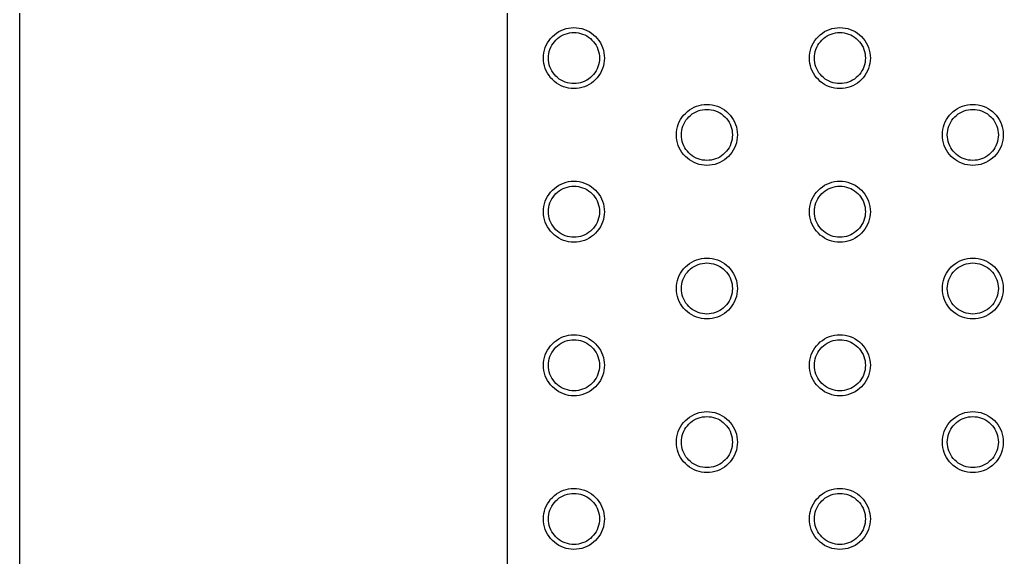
# Model space of a CAD drawing. Header units: millimetres. Extents: x 0 to 689, y -1000001 to 2212.
# Drawn here: x 120 to 376.3, y 685 to 825 of the extents above; entities that cross this region are included whole.
import ezdxf

# ---------------------------------------------------------------- set-up
doc = ezdxf.new("R2010")
doc.units = ezdxf.units.MM
doc.layers.add('DRAWING', color=7, linetype='Continuous')

msp = doc.modelspace()

# ---------------------------------------------------------------- linework, layer by layer
at = {"layer": 'DRAWING', "linetype": 'CONTINUOUS', "true_color": 0x111111}
msp.add_line((120, 320), (120, 2150), dxfattribs=at)
at = {"layer": 'DRAWING', "linetype": 'CONTINUOUS', "true_color": 0x222222}
msp.add_line((247.08, 335), (247.08, 2135), dxfattribs=at)
at = {"layer": 'DRAWING', "linetype": 'CONTINUOUS', "true_color": 0xff1a1a}
for points in [[(272.34, 815), (272.31, 814.31), (272.22, 813.62), (272.07, 812.94), (271.86, 812.28), (271.6, 811.64), (271.28, 811.03), (270.9, 810.45), (270.48, 809.9), (270.01, 809.39), (269.5, 808.92), (268.95, 808.5), (268.37, 808.12), (267.76, 807.8), (267.12, 807.54), (266.46, 807.33), (265.78, 807.18), (265.09, 807.09), (264.4, 807.06), (263.71, 807.09), (263.02, 807.18), (262.34, 807.33), (261.68, 807.54), (261.04, 807.8), (260.43, 808.12), (259.85, 808.5), (259.3, 808.92), (258.79, 809.39), (258.32, 809.9), (257.9, 810.45), (257.52, 811.03), (257.2, 811.64), (256.94, 812.28), (256.73, 812.94), (256.58, 813.62), (256.49, 814.31), (256.46, 815), (256.49, 815.69), (256.58, 816.38), (256.73, 817.06), (256.94, 817.72), (257.2, 818.36), (257.52, 818.97), (257.9, 819.55), (258.32, 820.1), (258.79, 820.61), (259.3, 821.08), (259.85, 821.5), (260.43, 821.88), (261.04, 822.2), (261.68, 822.46), (262.34, 822.67), (263.02, 822.82), (263.71, 822.91), (264.4, 822.94), (265.09, 822.91), (265.78, 822.82), (266.46, 822.67), (267.12, 822.46), (267.76, 822.2), (268.37, 821.88), (268.95, 821.5), (269.5, 821.08), (270.01, 820.61), (270.48, 820.1), (270.9, 819.55), (271.28, 818.97), (271.6, 818.36), (271.86, 817.72), (272.07, 817.06), (272.22, 816.38), (272.31, 815.69), (272.34, 815)], [(341.62, 815), (341.59, 814.31), (341.5, 813.62), (341.35, 812.94), (341.14, 812.28), (340.88, 811.64), (340.56, 811.03), (340.18, 810.45), (339.76, 809.9), (339.29, 809.39), (338.78, 808.92), (338.23, 808.5), (337.65, 808.12), (337.04, 807.8), (336.4, 807.54), (335.74, 807.33), (335.06, 807.18), (334.37, 807.09), (333.68, 807.06), (332.99, 807.09), (332.3, 807.18), (331.62, 807.33), (330.96, 807.54), (330.32, 807.8), (329.71, 808.12), (329.13, 808.5), (328.58, 808.92), (328.07, 809.39), (327.6, 809.9), (327.18, 810.45), (326.8, 811.03), (326.48, 811.64), (326.22, 812.28), (326.01, 812.94), (325.86, 813.62), (325.77, 814.31), (325.74, 815), (325.77, 815.69), (325.86, 816.38), (326.01, 817.06), (326.22, 817.72), (326.48, 818.36), (326.8, 818.97), (327.18, 819.55), (327.6, 820.1), (328.07, 820.61), (328.58, 821.08), (329.13, 821.5), (329.71, 821.88), (330.32, 822.2), (330.96, 822.46), (331.62, 822.67), (332.3, 822.82), (332.99, 822.91), (333.68, 822.94), (334.37, 822.91), (335.06, 822.82), (335.74, 822.67), (336.4, 822.46), (337.04, 822.2), (337.65, 821.88), (338.23, 821.5), (338.78, 821.08), (339.29, 820.61), (339.76, 820.1), (340.18, 819.55), (340.56, 818.97), (340.88, 818.36), (341.14, 817.72), (341.35, 817.06), (341.5, 816.38), (341.59, 815.69), (341.62, 815)], [(306.98, 795), (306.95, 794.31), (306.86, 793.62), (306.71, 792.94), (306.5, 792.28), (306.24, 791.64), (305.92, 791.03), (305.54, 790.45), (305.12, 789.9), (304.65, 789.39), (304.14, 788.92), (303.59, 788.5), (303.01, 788.12), (302.4, 787.8), (301.76, 787.54), (301.1, 787.33), (300.42, 787.18), (299.73, 787.09), (299.04, 787.06), (298.35, 787.09), (297.66, 787.18), (296.98, 787.33), (296.32, 787.54), (295.68, 787.8), (295.07, 788.12), (294.49, 788.5), (293.94, 788.92), (293.43, 789.39), (292.96, 789.9), (292.54, 790.45), (292.16, 791.03), (291.84, 791.64), (291.58, 792.28), (291.37, 792.94), (291.22, 793.62), (291.13, 794.31), (291.1, 795), (291.13, 795.69), (291.22, 796.38), (291.37, 797.06), (291.58, 797.72), (291.84, 798.36), (292.16, 798.97), (292.54, 799.55), (292.96, 800.1), (293.43, 800.61), (293.94, 801.08), (294.49, 801.5), (295.07, 801.88), (295.68, 802.2), (296.32, 802.46), (296.98, 802.67), (297.66, 802.82), (298.35, 802.91), (299.04, 802.94), (299.73, 802.91), (300.42, 802.82), (301.1, 802.67), (301.76, 802.46), (302.4, 802.2), (303.01, 801.88), (303.59, 801.5), (304.14, 801.08), (304.65, 800.61), (305.12, 800.1), (305.54, 799.55), (305.92, 798.97), (306.24, 798.36), (306.5, 797.72), (306.71, 797.06), (306.86, 796.38), (306.95, 795.69), (306.98, 795)], [(376.26, 795), (376.23, 794.31), (376.14, 793.62), (375.99, 792.94), (375.78, 792.28), (375.52, 791.64), (375.2, 791.03), (374.82, 790.45), (374.4, 789.9), (373.93, 789.39), (373.42, 788.92), (372.87, 788.5), (372.29, 788.12), (371.68, 787.8), (371.04, 787.54), (370.38, 787.33), (369.7, 787.18), (369.01, 787.09), (368.32, 787.06), (367.63, 787.09), (366.94, 787.18), (366.26, 787.33), (365.6, 787.54), (364.96, 787.8), (364.35, 788.12), (363.77, 788.5), (363.22, 788.92), (362.71, 789.39), (362.24, 789.9), (361.82, 790.45), (361.44, 791.03), (361.12, 791.64), (360.86, 792.28), (360.65, 792.94), (360.5, 793.62), (360.41, 794.31), (360.38, 795), (360.41, 795.69), (360.5, 796.38), (360.65, 797.06), (360.86, 797.72), (361.12, 798.36), (361.44, 798.97), (361.82, 799.55), (362.24, 800.1), (362.71, 800.61), (363.22, 801.08), (363.77, 801.5), (364.35, 801.88), (364.96, 802.2), (365.6, 802.46), (366.26, 802.67), (366.94, 802.82), (367.63, 802.91), (368.32, 802.94), (369.01, 802.91), (369.7, 802.82), (370.38, 802.67), (371.04, 802.46), (371.68, 802.2), (372.29, 801.88), (372.87, 801.5), (373.42, 801.08), (373.93, 800.61), (374.4, 800.1), (374.82, 799.55), (375.2, 798.97), (375.52, 798.36), (375.78, 797.72), (375.99, 797.06), (376.14, 796.38), (376.23, 795.69), (376.26, 795)], [(272.34, 775), (272.31, 774.31), (272.22, 773.62), (272.07, 772.94), (271.86, 772.28), (271.6, 771.64), (271.28, 771.03), (270.9, 770.45), (270.48, 769.9), (270.01, 769.39), (269.5, 768.92), (268.95, 768.5), (268.37, 768.12), (267.76, 767.8), (267.12, 767.54), (266.46, 767.33), (265.78, 767.18), (265.09, 767.09), (264.4, 767.06), (263.71, 767.09), (263.02, 767.18), (262.34, 767.33), (261.68, 767.54), (261.04, 767.8), (260.43, 768.12), (259.85, 768.5), (259.3, 768.92), (258.79, 769.39), (258.32, 769.9), (257.9, 770.45), (257.52, 771.03), (257.2, 771.64), (256.94, 772.28), (256.73, 772.94), (256.58, 773.62), (256.49, 774.31), (256.46, 775), (256.49, 775.69), (256.58, 776.38), (256.73, 777.06), (256.94, 777.72), (257.2, 778.36), (257.52, 778.97), (257.9, 779.55), (258.32, 780.1), (258.79, 780.61), (259.3, 781.08), (259.85, 781.5), (260.43, 781.88), (261.04, 782.2), (261.68, 782.46), (262.34, 782.67), (263.02, 782.82), (263.71, 782.91), (264.4, 782.94), (265.09, 782.91), (265.78, 782.82), (266.46, 782.67), (267.12, 782.46), (267.76, 782.2), (268.37, 781.88), (268.95, 781.5), (269.5, 781.08), (270.01, 780.61), (270.48, 780.1), (270.9, 779.55), (271.28, 778.97), (271.6, 778.36), (271.86, 777.72), (272.07, 777.06), (272.22, 776.38), (272.31, 775.69), (272.34, 775)], [(341.62, 775), (341.59, 774.31), (341.5, 773.62), (341.35, 772.94), (341.14, 772.28), (340.88, 771.64), (340.56, 771.03), (340.18, 770.45), (339.76, 769.9), (339.29, 769.39), (338.78, 768.92), (338.23, 768.5), (337.65, 768.12), (337.04, 767.8), (336.4, 767.54), (335.74, 767.33), (335.06, 767.18), (334.37, 767.09), (333.68, 767.06), (332.99, 767.09), (332.3, 767.18), (331.62, 767.33), (330.96, 767.54), (330.32, 767.8), (329.71, 768.12), (329.13, 768.5), (328.58, 768.92), (328.07, 769.39), (327.6, 769.9), (327.18, 770.45), (326.8, 771.03), (326.48, 771.64), (326.22, 772.28), (326.01, 772.94), (325.86, 773.62), (325.77, 774.31), (325.74, 775), (325.77, 775.69), (325.86, 776.38), (326.01, 777.06), (326.22, 777.72), (326.48, 778.36), (326.8, 778.97), (327.18, 779.55), (327.6, 780.1), (328.07, 780.61), (328.58, 781.08), (329.13, 781.5), (329.71, 781.88), (330.32, 782.2), (330.96, 782.46), (331.62, 782.67), (332.3, 782.82), (332.99, 782.91), (333.68, 782.94), (334.37, 782.91), (335.06, 782.82), (335.74, 782.67), (336.4, 782.46), (337.04, 782.2), (337.65, 781.88), (338.23, 781.5), (338.78, 781.08), (339.29, 780.61), (339.76, 780.1), (340.18, 779.55), (340.56, 778.97), (340.88, 778.36), (341.14, 777.72), (341.35, 777.06), (341.5, 776.38), (341.59, 775.69), (341.62, 775)], [(306.98, 755), (306.95, 754.31), (306.86, 753.62), (306.71, 752.94), (306.5, 752.28), (306.24, 751.64), (305.92, 751.03), (305.54, 750.45), (305.12, 749.9), (304.65, 749.39), (304.14, 748.92), (303.59, 748.5), (303.01, 748.12), (302.4, 747.8), (301.76, 747.54), (301.1, 747.33), (300.42, 747.18), (299.73, 747.09), (299.04, 747.06), (298.35, 747.09), (297.66, 747.18), (296.98, 747.33), (296.32, 747.54), (295.68, 747.8), (295.07, 748.12), (294.49, 748.5), (293.94, 748.92), (293.43, 749.39), (292.96, 749.9), (292.54, 750.45), (292.16, 751.03), (291.84, 751.64), (291.58, 752.28), (291.37, 752.94), (291.22, 753.62), (291.13, 754.31), (291.1, 755), (291.13, 755.69), (291.22, 756.38), (291.37, 757.06), (291.58, 757.72), (291.84, 758.36), (292.16, 758.97), (292.54, 759.55), (292.96, 760.1), (293.43, 760.61), (293.94, 761.08), (294.49, 761.5), (295.07, 761.88), (295.68, 762.2), (296.32, 762.46), (296.98, 762.67), (297.66, 762.82), (298.35, 762.91), (299.04, 762.94), (299.73, 762.91), (300.42, 762.82), (301.1, 762.67), (301.76, 762.46), (302.4, 762.2), (303.01, 761.88), (303.59, 761.5), (304.14, 761.08), (304.65, 760.61), (305.12, 760.1), (305.54, 759.55), (305.92, 758.97), (306.24, 758.36), (306.5, 757.72), (306.71, 757.06), (306.86, 756.38), (306.95, 755.69), (306.98, 755)], [(376.26, 755), (376.23, 754.31), (376.14, 753.62), (375.99, 752.94), (375.78, 752.28), (375.52, 751.64), (375.2, 751.03), (374.82, 750.45), (374.4, 749.9), (373.93, 749.39), (373.42, 748.92), (372.87, 748.5), (372.29, 748.12), (371.68, 747.8), (371.04, 747.54), (370.38, 747.33), (369.7, 747.18), (369.01, 747.09), (368.32, 747.06), (367.63, 747.09), (366.94, 747.18), (366.26, 747.33), (365.6, 747.54), (364.96, 747.8), (364.35, 748.12), (363.77, 748.5), (363.22, 748.92), (362.71, 749.39), (362.24, 749.9), (361.82, 750.45), (361.44, 751.03), (361.12, 751.64), (360.86, 752.28), (360.65, 752.94), (360.5, 753.62), (360.41, 754.31), (360.38, 755), (360.41, 755.69), (360.5, 756.38), (360.65, 757.06), (360.86, 757.72), (361.12, 758.36), (361.44, 758.97), (361.82, 759.55), (362.24, 760.1), (362.71, 760.61), (363.22, 761.08), (363.77, 761.5), (364.35, 761.88), (364.96, 762.2), (365.6, 762.46), (366.26, 762.67), (366.94, 762.82), (367.63, 762.91), (368.32, 762.94), (369.01, 762.91), (369.7, 762.82), (370.38, 762.67), (371.04, 762.46), (371.68, 762.2), (372.29, 761.88), (372.87, 761.5), (373.42, 761.08), (373.93, 760.61), (374.4, 760.1), (374.82, 759.55), (375.2, 758.97), (375.52, 758.36), (375.78, 757.72), (375.99, 757.06), (376.14, 756.38), (376.23, 755.69), (376.26, 755)], [(272.34, 735), (272.31, 734.31), (272.22, 733.62), (272.07, 732.94), (271.86, 732.28), (271.6, 731.64), (271.28, 731.03), (270.9, 730.45), (270.48, 729.9), (270.01, 729.39), (269.5, 728.92), (268.95, 728.5), (268.37, 728.12), (267.76, 727.8), (267.12, 727.54), (266.46, 727.33), (265.78, 727.18), (265.09, 727.09), (264.4, 727.06), (263.71, 727.09), (263.02, 727.18), (262.34, 727.33), (261.68, 727.54), (261.04, 727.8), (260.43, 728.12), (259.85, 728.5), (259.3, 728.92), (258.79, 729.39), (258.32, 729.9), (257.9, 730.45), (257.52, 731.03), (257.2, 731.64), (256.94, 732.28), (256.73, 732.94), (256.58, 733.62), (256.49, 734.31), (256.46, 735), (256.49, 735.69), (256.58, 736.38), (256.73, 737.06), (256.94, 737.72), (257.2, 738.36), (257.52, 738.97), (257.9, 739.55), (258.32, 740.1), (258.79, 740.61), (259.3, 741.08), (259.85, 741.5), (260.43, 741.88), (261.04, 742.2), (261.68, 742.46), (262.34, 742.67), (263.02, 742.82), (263.71, 742.91), (264.4, 742.94), (265.09, 742.91), (265.78, 742.82), (266.46, 742.67), (267.12, 742.46), (267.76, 742.2), (268.37, 741.88), (268.95, 741.5), (269.5, 741.08), (270.01, 740.61), (270.48, 740.1), (270.9, 739.55), (271.28, 738.97), (271.6, 738.36), (271.86, 737.72), (272.07, 737.06), (272.22, 736.38), (272.31, 735.69), (272.34, 735)], [(341.62, 735), (341.59, 734.31), (341.5, 733.62), (341.35, 732.94), (341.14, 732.28), (340.88, 731.64), (340.56, 731.03), (340.18, 730.45), (339.76, 729.9), (339.29, 729.39), (338.78, 728.92), (338.23, 728.5), (337.65, 728.12), (337.04, 727.8), (336.4, 727.54), (335.74, 727.33), (335.06, 727.18), (334.37, 727.09), (333.68, 727.06), (332.99, 727.09), (332.3, 727.18), (331.62, 727.33), (330.96, 727.54), (330.32, 727.8), (329.71, 728.12), (329.13, 728.5), (328.58, 728.92), (328.07, 729.39), (327.6, 729.9), (327.18, 730.45), (326.8, 731.03), (326.48, 731.64), (326.22, 732.28), (326.01, 732.94), (325.86, 733.62), (325.77, 734.31), (325.74, 735), (325.77, 735.69), (325.86, 736.38), (326.01, 737.06), (326.22, 737.72), (326.48, 738.36), (326.8, 738.97), (327.18, 739.55), (327.6, 740.1), (328.07, 740.61), (328.58, 741.08), (329.13, 741.5), (329.71, 741.88), (330.32, 742.2), (330.96, 742.46), (331.62, 742.67), (332.3, 742.82), (332.99, 742.91), (333.68, 742.94), (334.37, 742.91), (335.06, 742.82), (335.74, 742.67), (336.4, 742.46), (337.04, 742.2), (337.65, 741.88), (338.23, 741.5), (338.78, 741.08), (339.29, 740.61), (339.76, 740.1), (340.18, 739.55), (340.56, 738.97), (340.88, 738.36), (341.14, 737.72), (341.35, 737.06), (341.5, 736.38), (341.59, 735.69), (341.62, 735)], [(306.98, 715), (306.95, 714.31), (306.86, 713.62), (306.71, 712.94), (306.5, 712.28), (306.24, 711.64), (305.92, 711.03), (305.54, 710.45), (305.12, 709.9), (304.65, 709.39), (304.14, 708.92), (303.59, 708.5), (303.01, 708.12), (302.4, 707.8), (301.76, 707.54), (301.1, 707.33), (300.42, 707.18), (299.73, 707.09), (299.04, 707.06), (298.35, 707.09), (297.66, 707.18), (296.98, 707.33), (296.32, 707.54), (295.68, 707.8), (295.07, 708.12), (294.49, 708.5), (293.94, 708.92), (293.43, 709.39), (292.96, 709.9), (292.54, 710.45), (292.16, 711.03), (291.84, 711.64), (291.58, 712.28), (291.37, 712.94), (291.22, 713.62), (291.13, 714.31), (291.1, 715), (291.13, 715.69), (291.22, 716.38), (291.37, 717.06), (291.58, 717.72), (291.84, 718.36), (292.16, 718.97), (292.54, 719.55), (292.96, 720.1), (293.43, 720.61), (293.94, 721.08), (294.49, 721.5), (295.07, 721.88), (295.68, 722.2), (296.32, 722.46), (296.98, 722.67), (297.66, 722.82), (298.35, 722.91), (299.04, 722.94), (299.73, 722.91), (300.42, 722.82), (301.1, 722.67), (301.76, 722.46), (302.4, 722.2), (303.01, 721.88), (303.59, 721.5), (304.14, 721.08), (304.65, 720.61), (305.12, 720.1), (305.54, 719.55), (305.92, 718.97), (306.24, 718.36), (306.5, 717.72), (306.71, 717.06), (306.86, 716.38), (306.95, 715.69), (306.98, 715)], [(376.26, 715), (376.23, 714.31), (376.14, 713.62), (375.99, 712.94), (375.78, 712.28), (375.52, 711.64), (375.2, 711.03), (374.82, 710.45), (374.4, 709.9), (373.93, 709.39), (373.42, 708.92), (372.87, 708.5), (372.29, 708.12), (371.68, 707.8), (371.04, 707.54), (370.38, 707.33), (369.7, 707.18), (369.01, 707.09), (368.32, 707.06), (367.63, 707.09), (366.94, 707.18), (366.26, 707.33), (365.6, 707.54), (364.96, 707.8), (364.35, 708.12), (363.77, 708.5), (363.22, 708.92), (362.71, 709.39), (362.24, 709.9), (361.82, 710.45), (361.44, 711.03), (361.12, 711.64), (360.86, 712.28), (360.65, 712.94), (360.5, 713.62), (360.41, 714.31), (360.38, 715), (360.41, 715.69), (360.5, 716.38), (360.65, 717.06), (360.86, 717.72), (361.12, 718.36), (361.44, 718.97), (361.82, 719.55), (362.24, 720.1), (362.71, 720.61), (363.22, 721.08), (363.77, 721.5), (364.35, 721.88), (364.96, 722.2), (365.6, 722.46), (366.26, 722.67), (366.94, 722.82), (367.63, 722.91), (368.32, 722.94), (369.01, 722.91), (369.7, 722.82), (370.38, 722.67), (371.04, 722.46), (371.68, 722.2), (372.29, 721.88), (372.87, 721.5), (373.42, 721.08), (373.93, 720.61), (374.4, 720.1), (374.82, 719.55), (375.2, 718.97), (375.52, 718.36), (375.78, 717.72), (375.99, 717.06), (376.14, 716.38), (376.23, 715.69), (376.26, 715)], [(272.34, 695), (272.31, 694.31), (272.22, 693.62), (272.07, 692.94), (271.86, 692.28), (271.6, 691.64), (271.28, 691.03), (270.9, 690.45), (270.48, 689.9), (270.01, 689.39), (269.5, 688.92), (268.95, 688.5), (268.37, 688.12), (267.76, 687.8), (267.12, 687.54), (266.46, 687.33), (265.78, 687.18), (265.09, 687.09), (264.4, 687.06), (263.71, 687.09), (263.02, 687.18), (262.34, 687.33), (261.68, 687.54), (261.04, 687.8), (260.43, 688.12), (259.85, 688.5), (259.3, 688.92), (258.79, 689.39), (258.32, 689.9), (257.9, 690.45), (257.52, 691.03), (257.2, 691.64), (256.94, 692.28), (256.73, 692.94), (256.58, 693.62), (256.49, 694.31), (256.46, 695), (256.49, 695.69), (256.58, 696.38), (256.73, 697.06), (256.94, 697.72), (257.2, 698.36), (257.52, 698.97), (257.9, 699.55), (258.32, 700.1), (258.79, 700.61), (259.3, 701.08), (259.85, 701.5), (260.43, 701.88), (261.04, 702.2), (261.68, 702.46), (262.34, 702.67), (263.02, 702.82), (263.71, 702.91), (264.4, 702.94), (265.09, 702.91), (265.78, 702.82), (266.46, 702.67), (267.12, 702.46), (267.76, 702.2), (268.37, 701.88), (268.95, 701.5), (269.5, 701.08), (270.01, 700.61), (270.48, 700.1), (270.9, 699.55), (271.28, 698.97), (271.6, 698.36), (271.86, 697.72), (272.07, 697.06), (272.22, 696.38), (272.31, 695.69), (272.34, 695)], [(341.62, 695), (341.59, 694.31), (341.5, 693.62), (341.35, 692.94), (341.14, 692.28), (340.88, 691.64), (340.56, 691.03), (340.18, 690.45), (339.76, 689.9), (339.29, 689.39), (338.78, 688.92), (338.23, 688.5), (337.65, 688.12), (337.04, 687.8), (336.4, 687.54), (335.74, 687.33), (335.06, 687.18), (334.37, 687.09), (333.68, 687.06), (332.99, 687.09), (332.3, 687.18), (331.62, 687.33), (330.96, 687.54), (330.32, 687.8), (329.71, 688.12), (329.13, 688.5), (328.58, 688.92), (328.07, 689.39), (327.6, 689.9), (327.18, 690.45), (326.8, 691.03), (326.48, 691.64), (326.22, 692.28), (326.01, 692.94), (325.86, 693.62), (325.77, 694.31), (325.74, 695), (325.77, 695.69), (325.86, 696.38), (326.01, 697.06), (326.22, 697.72), (326.48, 698.36), (326.8, 698.97), (327.18, 699.55), (327.6, 700.1), (328.07, 700.61), (328.58, 701.08), (329.13, 701.5), (329.71, 701.88), (330.32, 702.2), (330.96, 702.46), (331.62, 702.67), (332.3, 702.82), (332.99, 702.91), (333.68, 702.94), (334.37, 702.91), (335.06, 702.82), (335.74, 702.67), (336.4, 702.46), (337.04, 702.2), (337.65, 701.88), (338.23, 701.5), (338.78, 701.08), (339.29, 700.61), (339.76, 700.1), (340.18, 699.55), (340.56, 698.97), (340.88, 698.36), (341.14, 697.72), (341.35, 697.06), (341.5, 696.38), (341.59, 695.69), (341.62, 695)]]:
    msp.add_lwpolyline(points, close=True, dxfattribs=at)
at = {"layer": 'DRAWING', "linetype": 'CONTINUOUS', "true_color": 0x111111}
for points in [[(271.05, 815), (271.02, 814.42), (270.95, 813.85), (270.82, 813.28), (270.65, 812.73), (270.43, 812.19), (270.16, 811.67), (269.85, 811.19), (269.49, 810.73), (269.1, 810.3), (268.67, 809.91), (268.21, 809.55), (267.72, 809.24), (267.21, 808.97), (266.67, 808.75), (266.12, 808.58), (265.55, 808.45), (264.98, 808.38), (264.4, 808.35), (263.82, 808.38), (263.25, 808.45), (262.68, 808.58), (262.13, 808.75), (261.59, 808.97), (261.07, 809.24), (260.59, 809.55), (260.13, 809.91), (259.7, 810.3), (259.31, 810.73), (258.95, 811.19), (258.64, 811.67), (258.37, 812.19), (258.15, 812.73), (257.98, 813.28), (257.85, 813.85), (257.78, 814.42), (257.75, 815), (257.78, 815.58), (257.85, 816.15), (257.98, 816.72), (258.15, 817.27), (258.37, 817.81), (258.64, 818.33), (258.95, 818.81), (259.31, 819.27), (259.7, 819.7), (260.13, 820.09), (260.59, 820.45), (261.07, 820.76), (261.59, 821.03), (262.13, 821.25), (262.68, 821.42), (263.25, 821.55), (263.82, 821.62), (264.4, 821.65), (264.98, 821.62), (265.55, 821.55), (266.12, 821.42), (266.67, 821.25), (267.21, 821.03), (267.72, 820.76), (268.21, 820.45), (268.67, 820.09), (269.1, 819.7), (269.49, 819.27), (269.85, 818.81), (270.16, 818.33), (270.43, 817.81), (270.65, 817.27), (270.82, 816.72), (270.95, 816.15), (271.02, 815.58), (271.05, 815)], [(340.33, 815), (340.3, 814.42), (340.23, 813.85), (340.1, 813.28), (339.93, 812.73), (339.71, 812.19), (339.44, 811.67), (339.13, 811.19), (338.77, 810.73), (338.38, 810.3), (337.95, 809.91), (337.49, 809.55), (337, 809.24), (336.49, 808.97), (335.95, 808.75), (335.4, 808.58), (334.83, 808.45), (334.26, 808.38), (333.68, 808.35), (333.1, 808.38), (332.53, 808.45), (331.96, 808.58), (331.41, 808.75), (330.87, 808.97), (330.36, 809.24), (329.87, 809.55), (329.41, 809.91), (328.98, 810.3), (328.59, 810.73), (328.23, 811.19), (327.92, 811.67), (327.65, 812.19), (327.43, 812.73), (327.26, 813.28), (327.13, 813.85), (327.06, 814.42), (327.03, 815), (327.06, 815.58), (327.13, 816.15), (327.26, 816.72), (327.43, 817.27), (327.65, 817.81), (327.92, 818.33), (328.23, 818.81), (328.59, 819.27), (328.98, 819.7), (329.41, 820.09), (329.87, 820.45), (330.36, 820.76), (330.87, 821.03), (331.41, 821.25), (331.96, 821.42), (332.53, 821.55), (333.1, 821.62), (333.68, 821.65), (334.26, 821.62), (334.83, 821.55), (335.4, 821.42), (335.95, 821.25), (336.49, 821.03), (337, 820.76), (337.49, 820.45), (337.95, 820.09), (338.38, 819.7), (338.77, 819.27), (339.13, 818.81), (339.44, 818.33), (339.71, 817.81), (339.93, 817.27), (340.1, 816.72), (340.23, 816.15), (340.3, 815.58), (340.33, 815)], [(305.69, 795), (305.66, 794.42), (305.59, 793.85), (305.46, 793.28), (305.29, 792.73), (305.07, 792.19), (304.8, 791.67), (304.49, 791.19), (304.13, 790.73), (303.74, 790.3), (303.31, 789.91), (302.85, 789.55), (302.37, 789.24), (301.85, 788.97), (301.31, 788.75), (300.76, 788.58), (300.19, 788.45), (299.62, 788.38), (299.04, 788.35), (298.46, 788.38), (297.89, 788.45), (297.32, 788.58), (296.77, 788.75), (296.23, 788.97), (295.72, 789.24), (295.23, 789.55), (294.77, 789.91), (294.34, 790.3), (293.95, 790.73), (293.59, 791.19), (293.28, 791.67), (293.01, 792.19), (292.79, 792.73), (292.62, 793.28), (292.49, 793.85), (292.42, 794.42), (292.39, 795), (292.42, 795.58), (292.49, 796.15), (292.62, 796.72), (292.79, 797.27), (293.01, 797.81), (293.28, 798.33), (293.59, 798.81), (293.95, 799.27), (294.34, 799.7), (294.77, 800.09), (295.23, 800.45), (295.72, 800.76), (296.23, 801.03), (296.77, 801.25), (297.32, 801.42), (297.89, 801.55), (298.46, 801.62), (299.04, 801.65), (299.62, 801.62), (300.19, 801.55), (300.76, 801.42), (301.31, 801.25), (301.85, 801.03), (302.37, 800.76), (302.85, 800.45), (303.31, 800.09), (303.74, 799.7), (304.13, 799.27), (304.49, 798.81), (304.8, 798.33), (305.07, 797.81), (305.29, 797.27), (305.46, 796.72), (305.59, 796.15), (305.66, 795.58), (305.69, 795)], [(374.97, 795), (374.94, 794.42), (374.87, 793.85), (374.74, 793.28), (374.57, 792.73), (374.35, 792.19), (374.08, 791.67), (373.77, 791.19), (373.41, 790.73), (373.02, 790.3), (372.59, 789.91), (372.13, 789.55), (371.64, 789.24), (371.13, 788.97), (370.59, 788.75), (370.04, 788.58), (369.47, 788.45), (368.9, 788.38), (368.32, 788.35), (367.74, 788.38), (367.17, 788.45), (366.6, 788.58), (366.05, 788.75), (365.51, 788.97), (365, 789.24), (364.51, 789.55), (364.05, 789.91), (363.62, 790.3), (363.23, 790.73), (362.87, 791.19), (362.56, 791.67), (362.29, 792.19), (362.07, 792.73), (361.9, 793.28), (361.77, 793.85), (361.7, 794.42), (361.67, 795), (361.7, 795.58), (361.77, 796.15), (361.9, 796.72), (362.07, 797.27), (362.29, 797.81), (362.56, 798.33), (362.87, 798.81), (363.23, 799.27), (363.62, 799.7), (364.05, 800.09), (364.51, 800.45), (365, 800.76), (365.51, 801.03), (366.05, 801.25), (366.6, 801.42), (367.17, 801.55), (367.74, 801.62), (368.32, 801.65), (368.9, 801.62), (369.47, 801.55), (370.04, 801.42), (370.59, 801.25), (371.13, 801.03), (371.64, 800.76), (372.13, 800.45), (372.59, 800.09), (373.02, 799.7), (373.41, 799.27), (373.77, 798.81), (374.08, 798.33), (374.35, 797.81), (374.57, 797.27), (374.74, 796.72), (374.87, 796.15), (374.94, 795.58), (374.97, 795)], [(271.05, 775), (271.02, 774.42), (270.95, 773.85), (270.82, 773.28), (270.65, 772.73), (270.43, 772.19), (270.16, 771.67), (269.85, 771.19), (269.49, 770.73), (269.1, 770.3), (268.67, 769.91), (268.21, 769.55), (267.72, 769.24), (267.21, 768.97), (266.67, 768.75), (266.12, 768.58), (265.55, 768.45), (264.98, 768.38), (264.4, 768.35), (263.82, 768.38), (263.25, 768.45), (262.68, 768.58), (262.13, 768.75), (261.59, 768.97), (261.07, 769.24), (260.59, 769.55), (260.13, 769.91), (259.7, 770.3), (259.31, 770.73), (258.95, 771.19), (258.64, 771.67), (258.37, 772.19), (258.15, 772.73), (257.98, 773.28), (257.85, 773.85), (257.78, 774.42), (257.75, 775), (257.78, 775.58), (257.85, 776.15), (257.98, 776.72), (258.15, 777.27), (258.37, 777.81), (258.64, 778.33), (258.95, 778.81), (259.31, 779.27), (259.7, 779.7), (260.13, 780.09), (260.59, 780.45), (261.07, 780.76), (261.59, 781.03), (262.13, 781.25), (262.68, 781.42), (263.25, 781.55), (263.82, 781.62), (264.4, 781.65), (264.98, 781.62), (265.55, 781.55), (266.12, 781.42), (266.67, 781.25), (267.21, 781.03), (267.72, 780.76), (268.21, 780.45), (268.67, 780.09), (269.1, 779.7), (269.49, 779.27), (269.85, 778.81), (270.16, 778.33), (270.43, 777.81), (270.65, 777.27), (270.82, 776.72), (270.95, 776.15), (271.02, 775.58), (271.05, 775)], [(340.33, 775), (340.3, 774.42), (340.23, 773.85), (340.1, 773.28), (339.93, 772.73), (339.71, 772.19), (339.44, 771.67), (339.13, 771.19), (338.77, 770.73), (338.38, 770.3), (337.95, 769.91), (337.49, 769.55), (337, 769.24), (336.49, 768.97), (335.95, 768.75), (335.4, 768.58), (334.83, 768.45), (334.26, 768.38), (333.68, 768.35), (333.1, 768.38), (332.53, 768.45), (331.96, 768.58), (331.41, 768.75), (330.87, 768.97), (330.36, 769.24), (329.87, 769.55), (329.41, 769.91), (328.98, 770.3), (328.59, 770.73), (328.23, 771.19), (327.92, 771.67), (327.65, 772.19), (327.43, 772.73), (327.26, 773.28), (327.13, 773.85), (327.06, 774.42), (327.03, 775), (327.06, 775.58), (327.13, 776.15), (327.26, 776.72), (327.43, 777.27), (327.65, 777.81), (327.92, 778.33), (328.23, 778.81), (328.59, 779.27), (328.98, 779.7), (329.41, 780.09), (329.87, 780.45), (330.36, 780.76), (330.87, 781.03), (331.41, 781.25), (331.96, 781.42), (332.53, 781.55), (333.1, 781.62), (333.68, 781.65), (334.26, 781.62), (334.83, 781.55), (335.4, 781.42), (335.95, 781.25), (336.49, 781.03), (337, 780.76), (337.49, 780.45), (337.95, 780.09), (338.38, 779.7), (338.77, 779.27), (339.13, 778.81), (339.44, 778.33), (339.71, 777.81), (339.93, 777.27), (340.1, 776.72), (340.23, 776.15), (340.3, 775.58), (340.33, 775)], [(305.69, 755), (305.66, 754.42), (305.59, 753.85), (305.46, 753.28), (305.29, 752.73), (305.07, 752.19), (304.8, 751.67), (304.49, 751.19), (304.13, 750.73), (303.74, 750.3), (303.31, 749.91), (302.85, 749.55), (302.37, 749.24), (301.85, 748.97), (301.31, 748.75), (300.76, 748.58), (300.19, 748.45), (299.62, 748.38), (299.04, 748.35), (298.46, 748.38), (297.89, 748.45), (297.32, 748.58), (296.77, 748.75), (296.23, 748.97), (295.72, 749.24), (295.23, 749.55), (294.77, 749.91), (294.34, 750.3), (293.95, 750.73), (293.59, 751.19), (293.28, 751.67), (293.01, 752.19), (292.79, 752.73), (292.62, 753.28), (292.49, 753.85), (292.42, 754.42), (292.39, 755), (292.42, 755.58), (292.49, 756.15), (292.62, 756.72), (292.79, 757.27), (293.01, 757.81), (293.28, 758.33), (293.59, 758.81), (293.95, 759.27), (294.34, 759.7), (294.77, 760.09), (295.23, 760.45), (295.72, 760.76), (296.23, 761.03), (296.77, 761.25), (297.32, 761.42), (297.89, 761.55), (298.46, 761.62), (299.04, 761.65), (299.62, 761.62), (300.19, 761.55), (300.76, 761.42), (301.31, 761.25), (301.85, 761.03), (302.37, 760.76), (302.85, 760.45), (303.31, 760.09), (303.74, 759.7), (304.13, 759.27), (304.49, 758.81), (304.8, 758.33), (305.07, 757.81), (305.29, 757.27), (305.46, 756.72), (305.59, 756.15), (305.66, 755.58), (305.69, 755)], [(374.97, 755), (374.94, 754.42), (374.87, 753.85), (374.74, 753.28), (374.57, 752.73), (374.35, 752.19), (374.08, 751.67), (373.77, 751.19), (373.41, 750.73), (373.02, 750.3), (372.59, 749.91), (372.13, 749.55), (371.64, 749.24), (371.13, 748.97), (370.59, 748.75), (370.04, 748.58), (369.47, 748.45), (368.9, 748.38), (368.32, 748.35), (367.74, 748.38), (367.17, 748.45), (366.6, 748.58), (366.05, 748.75), (365.51, 748.97), (365, 749.24), (364.51, 749.55), (364.05, 749.91), (363.62, 750.3), (363.23, 750.73), (362.87, 751.19), (362.56, 751.67), (362.29, 752.19), (362.07, 752.73), (361.9, 753.28), (361.77, 753.85), (361.7, 754.42), (361.67, 755), (361.7, 755.58), (361.77, 756.15), (361.9, 756.72), (362.07, 757.27), (362.29, 757.81), (362.56, 758.33), (362.87, 758.81), (363.23, 759.27), (363.62, 759.7), (364.05, 760.09), (364.51, 760.45), (365, 760.76), (365.51, 761.03), (366.05, 761.25), (366.6, 761.42), (367.17, 761.55), (367.74, 761.62), (368.32, 761.65), (368.9, 761.62), (369.47, 761.55), (370.04, 761.42), (370.59, 761.25), (371.13, 761.03), (371.64, 760.76), (372.13, 760.45), (372.59, 760.09), (373.02, 759.7), (373.41, 759.27), (373.77, 758.81), (374.08, 758.33), (374.35, 757.81), (374.57, 757.27), (374.74, 756.72), (374.87, 756.15), (374.94, 755.58), (374.97, 755)], [(271.05, 735), (271.02, 734.42), (270.95, 733.85), (270.82, 733.28), (270.65, 732.73), (270.43, 732.19), (270.16, 731.67), (269.85, 731.19), (269.49, 730.73), (269.1, 730.3), (268.67, 729.91), (268.21, 729.55), (267.72, 729.24), (267.21, 728.97), (266.67, 728.75), (266.12, 728.58), (265.55, 728.45), (264.98, 728.38), (264.4, 728.35), (263.82, 728.38), (263.25, 728.45), (262.68, 728.58), (262.13, 728.75), (261.59, 728.97), (261.07, 729.24), (260.59, 729.55), (260.13, 729.91), (259.7, 730.3), (259.31, 730.73), (258.95, 731.19), (258.64, 731.67), (258.37, 732.19), (258.15, 732.73), (257.98, 733.28), (257.85, 733.85), (257.78, 734.42), (257.75, 735), (257.78, 735.58), (257.85, 736.15), (257.98, 736.72), (258.15, 737.27), (258.37, 737.81), (258.64, 738.33), (258.95, 738.81), (259.31, 739.27), (259.7, 739.7), (260.13, 740.09), (260.59, 740.45), (261.07, 740.76), (261.59, 741.03), (262.13, 741.25), (262.68, 741.42), (263.25, 741.55), (263.82, 741.62), (264.4, 741.65), (264.98, 741.62), (265.55, 741.55), (266.12, 741.42), (266.67, 741.25), (267.21, 741.03), (267.72, 740.76), (268.21, 740.45), (268.67, 740.09), (269.1, 739.7), (269.49, 739.27), (269.85, 738.81), (270.16, 738.33), (270.43, 737.81), (270.65, 737.27), (270.82, 736.72), (270.95, 736.15), (271.02, 735.58), (271.05, 735)], [(340.33, 735), (340.3, 734.42), (340.23, 733.85), (340.1, 733.28), (339.93, 732.73), (339.71, 732.19), (339.44, 731.67), (339.13, 731.19), (338.77, 730.73), (338.38, 730.3), (337.95, 729.91), (337.49, 729.55), (337, 729.24), (336.49, 728.97), (335.95, 728.75), (335.4, 728.58), (334.83, 728.45), (334.26, 728.38), (333.68, 728.35), (333.1, 728.38), (332.53, 728.45), (331.96, 728.58), (331.41, 728.75), (330.87, 728.97), (330.36, 729.24), (329.87, 729.55), (329.41, 729.91), (328.98, 730.3), (328.59, 730.73), (328.23, 731.19), (327.92, 731.67), (327.65, 732.19), (327.43, 732.73), (327.26, 733.28), (327.13, 733.85), (327.06, 734.42), (327.03, 735), (327.06, 735.58), (327.13, 736.15), (327.26, 736.72), (327.43, 737.27), (327.65, 737.81), (327.92, 738.33), (328.23, 738.81), (328.59, 739.27), (328.98, 739.7), (329.41, 740.09), (329.87, 740.45), (330.36, 740.76), (330.87, 741.03), (331.41, 741.25), (331.96, 741.42), (332.53, 741.55), (333.1, 741.62), (333.68, 741.65), (334.26, 741.62), (334.83, 741.55), (335.4, 741.42), (335.95, 741.25), (336.49, 741.03), (337, 740.76), (337.49, 740.45), (337.95, 740.09), (338.38, 739.7), (338.77, 739.27), (339.13, 738.81), (339.44, 738.33), (339.71, 737.81), (339.93, 737.27), (340.1, 736.72), (340.23, 736.15), (340.3, 735.58), (340.33, 735)], [(305.69, 715), (305.66, 714.42), (305.59, 713.85), (305.46, 713.28), (305.29, 712.73), (305.07, 712.19), (304.8, 711.67), (304.49, 711.19), (304.13, 710.73), (303.74, 710.3), (303.31, 709.91), (302.85, 709.55), (302.37, 709.24), (301.85, 708.97), (301.31, 708.75), (300.76, 708.58), (300.19, 708.45), (299.62, 708.38), (299.04, 708.35), (298.46, 708.38), (297.89, 708.45), (297.32, 708.58), (296.77, 708.75), (296.23, 708.97), (295.72, 709.24), (295.23, 709.55), (294.77, 709.91), (294.34, 710.3), (293.95, 710.73), (293.59, 711.19), (293.28, 711.67), (293.01, 712.19), (292.79, 712.73), (292.62, 713.28), (292.49, 713.85), (292.42, 714.42), (292.39, 715), (292.42, 715.58), (292.49, 716.15), (292.62, 716.72), (292.79, 717.27), (293.01, 717.81), (293.28, 718.33), (293.59, 718.81), (293.95, 719.27), (294.34, 719.7), (294.77, 720.09), (295.23, 720.45), (295.72, 720.76), (296.23, 721.03), (296.77, 721.25), (297.32, 721.42), (297.89, 721.55), (298.46, 721.62), (299.04, 721.65), (299.62, 721.62), (300.19, 721.55), (300.76, 721.42), (301.31, 721.25), (301.85, 721.03), (302.37, 720.76), (302.85, 720.45), (303.31, 720.09), (303.74, 719.7), (304.13, 719.27), (304.49, 718.81), (304.8, 718.33), (305.07, 717.81), (305.29, 717.27), (305.46, 716.72), (305.59, 716.15), (305.66, 715.58), (305.69, 715)], [(374.97, 715), (374.94, 714.42), (374.87, 713.85), (374.74, 713.28), (374.57, 712.73), (374.35, 712.19), (374.08, 711.67), (373.77, 711.19), (373.41, 710.73), (373.02, 710.3), (372.59, 709.91), (372.13, 709.55), (371.64, 709.24), (371.13, 708.97), (370.59, 708.75), (370.04, 708.58), (369.47, 708.45), (368.9, 708.38), (368.32, 708.35), (367.74, 708.38), (367.17, 708.45), (366.6, 708.58), (366.05, 708.75), (365.51, 708.97), (365, 709.24), (364.51, 709.55), (364.05, 709.91), (363.62, 710.3), (363.23, 710.73), (362.87, 711.19), (362.56, 711.67), (362.29, 712.19), (362.07, 712.73), (361.9, 713.28), (361.77, 713.85), (361.7, 714.42), (361.67, 715), (361.7, 715.58), (361.77, 716.15), (361.9, 716.72), (362.07, 717.27), (362.29, 717.81), (362.56, 718.33), (362.87, 718.81), (363.23, 719.27), (363.62, 719.7), (364.05, 720.09), (364.51, 720.45), (365, 720.76), (365.51, 721.03), (366.05, 721.25), (366.6, 721.42), (367.17, 721.55), (367.74, 721.62), (368.32, 721.65), (368.9, 721.62), (369.47, 721.55), (370.04, 721.42), (370.59, 721.25), (371.13, 721.03), (371.64, 720.76), (372.13, 720.45), (372.59, 720.09), (373.02, 719.7), (373.41, 719.27), (373.77, 718.81), (374.08, 718.33), (374.35, 717.81), (374.57, 717.27), (374.74, 716.72), (374.87, 716.15), (374.94, 715.58), (374.97, 715)], [(271.05, 695), (271.02, 694.42), (270.95, 693.85), (270.82, 693.28), (270.65, 692.73), (270.43, 692.19), (270.16, 691.67), (269.85, 691.19), (269.49, 690.73), (269.1, 690.3), (268.67, 689.91), (268.21, 689.55), (267.72, 689.24), (267.21, 688.97), (266.67, 688.75), (266.12, 688.58), (265.55, 688.45), (264.98, 688.38), (264.4, 688.35), (263.82, 688.38), (263.25, 688.45), (262.68, 688.58), (262.13, 688.75), (261.59, 688.97), (261.07, 689.24), (260.59, 689.55), (260.13, 689.91), (259.7, 690.3), (259.31, 690.73), (258.95, 691.19), (258.64, 691.67), (258.37, 692.19), (258.15, 692.73), (257.98, 693.28), (257.85, 693.85), (257.78, 694.42), (257.75, 695), (257.78, 695.58), (257.85, 696.15), (257.98, 696.72), (258.15, 697.27), (258.37, 697.81), (258.64, 698.33), (258.95, 698.81), (259.31, 699.27), (259.7, 699.7), (260.13, 700.09), (260.59, 700.45), (261.07, 700.76), (261.59, 701.03), (262.13, 701.25), (262.68, 701.42), (263.25, 701.55), (263.82, 701.62), (264.4, 701.65), (264.98, 701.62), (265.55, 701.55), (266.12, 701.42), (266.67, 701.25), (267.21, 701.03), (267.72, 700.76), (268.21, 700.45), (268.67, 700.09), (269.1, 699.7), (269.49, 699.27), (269.85, 698.81), (270.16, 698.33), (270.43, 697.81), (270.65, 697.27), (270.82, 696.72), (270.95, 696.15), (271.02, 695.58), (271.05, 695)], [(340.33, 695), (340.3, 694.42), (340.23, 693.85), (340.1, 693.28), (339.93, 692.73), (339.71, 692.19), (339.44, 691.67), (339.13, 691.19), (338.77, 690.73), (338.38, 690.3), (337.95, 689.91), (337.49, 689.55), (337, 689.24), (336.49, 688.97), (335.95, 688.75), (335.4, 688.58), (334.83, 688.45), (334.26, 688.38), (333.68, 688.35), (333.1, 688.38), (332.53, 688.45), (331.96, 688.58), (331.41, 688.75), (330.87, 688.97), (330.36, 689.24), (329.87, 689.55), (329.41, 689.91), (328.98, 690.3), (328.59, 690.73), (328.23, 691.19), (327.92, 691.67), (327.65, 692.19), (327.43, 692.73), (327.26, 693.28), (327.13, 693.85), (327.06, 694.42), (327.03, 695), (327.06, 695.58), (327.13, 696.15), (327.26, 696.72), (327.43, 697.27), (327.65, 697.81), (327.92, 698.33), (328.23, 698.81), (328.59, 699.27), (328.98, 699.7), (329.41, 700.09), (329.87, 700.45), (330.36, 700.76), (330.87, 701.03), (331.41, 701.25), (331.96, 701.42), (332.53, 701.55), (333.1, 701.62), (333.68, 701.65), (334.26, 701.62), (334.83, 701.55), (335.4, 701.42), (335.95, 701.25), (336.49, 701.03), (337, 700.76), (337.49, 700.45), (337.95, 700.09), (338.38, 699.7), (338.77, 699.27), (339.13, 698.81), (339.44, 698.33), (339.71, 697.81), (339.93, 697.27), (340.1, 696.72), (340.23, 696.15), (340.3, 695.58), (340.33, 695)]]:
    msp.add_lwpolyline(points, close=True, dxfattribs=at)

doc.saveas('drawing.dxf')
